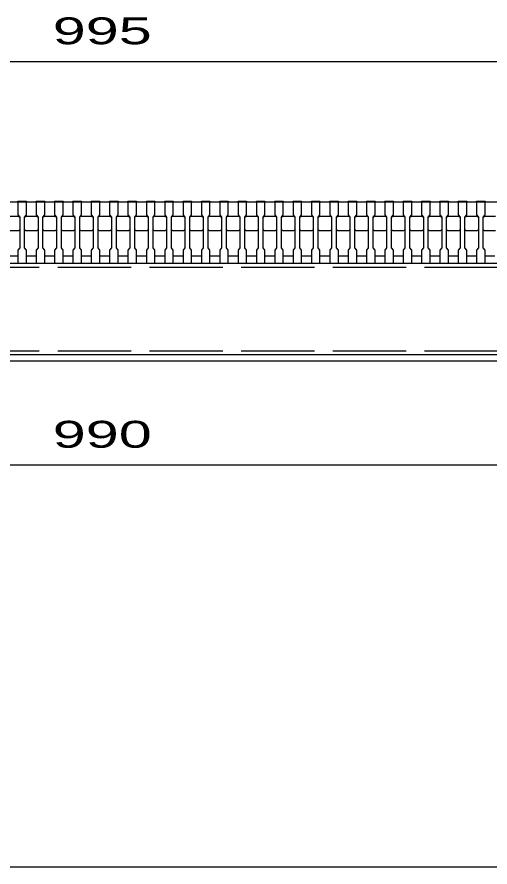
# Model space of a CAD drawing. Units: millimetres, scale not verified. Extents: x -1820 to 1731, y -1282 to 1054.
# Drawn here: x -1000 to -613, y -1146 to -451 of the extents above; entities that cross this region are included whole.
import ezdxf
from ezdxf.enums import TextEntityAlignment as Align

# ---------------------------------------------------------------- set-up
doc = ezdxf.new("R2010")
doc.units = ezdxf.units.MM
doc.header["$LTSCALE"] = 10
doc.linetypes.add('DASHED', pattern=[7.5, 6, -1.5])
for name, color, linetype, lineweight in [('0_2', 150, 'Continuous', 25), ('16', 3, 'Continuous', 25), ('22', 4, 'Continuous', 25)]:
    doc.layers.add(name, color=color, linetype=linetype, lineweight=lineweight)
doc.styles.add('ベクトル', font='')
doc.styles.get('ベクトル').set_extended_font_data('ベクトル')

msp = doc.modelspace()

# ---------------------------------------------------------------- linework, layer by layer
at = {"layer": '0_2'}
msp.add_line((1731, -1146.5), (-1729, -1146.5), dxfattribs=at)
at = {"layer": '16'}
for p, q in [((-1419, -602.5), (-424, -602.5)), ((-999, -602.5), (-999, -601.8)), ((-999, -601.8), (-992, -601.8)), ((-999, -602.5), (-999, -613)), ((-992, -602.5), (-999, -602.5)), ((-992, -601.8), (-992, -602.5)), ((-992, -613), (-992, -602.5)), ((-984, -602.5), (-984, -601.8)), ((-984, -601.8), (-977, -601.8)), ((-984, -602.5), (-984, -613)), ((-977, -602.5), (-984, -602.5)), ((-977, -601.8), (-977, -602.5)), ((-977, -613), (-977, -602.5)), ((-969, -602.5), (-969, -601.8)), ((-969, -601.8), (-962, -601.8)), ((-969, -602.5), (-969, -613)), ((-962, -602.5), (-969, -602.5)), ((-962, -601.8), (-962, -602.5)), ((-962, -613), (-962, -602.5)), ((-954, -602.5), (-954, -601.8)), ((-954, -601.8), (-947, -601.8)), ((-954, -602.5), (-954, -613)), ((-947, -602.5), (-954, -602.5)), ((-947, -601.8), (-947, -602.5)), ((-947, -613), (-947, -602.5)), ((-939, -602.5), (-939, -601.8)), ((-939, -601.8), (-932, -601.8)), ((-939, -602.5), (-939, -613)), ((-932, -602.5), (-939, -602.5)), ((-932, -601.8), (-932, -602.5)), ((-932, -613), (-932, -602.5)), ((-924, -602.5), (-924, -601.8)), ((-924, -601.8), (-917, -601.8)), ((-924, -602.5), (-924, -613)), ((-917, -602.5), (-924, -602.5)), ((-917, -601.8), (-917, -602.5)), ((-917, -613), (-917, -602.5)), ((-909, -602.5), (-909, -601.8)), ((-909, -601.8), (-902, -601.8)), ((-909, -602.5), (-909, -613)), ((-902, -602.5), (-909, -602.5)), ((-902, -601.8), (-902, -602.5)), ((-902, -613), (-902, -602.5)), ((-894, -602.5), (-894, -601.8)), ((-894, -601.8), (-887, -601.8)), ((-894, -602.5), (-894, -613)), ((-887, -602.5), (-894, -602.5)), ((-887, -601.8), (-887, -602.5)), ((-887, -613), (-887, -602.5)), ((-879, -602.5), (-879, -601.8)), ((-879, -601.8), (-872, -601.8)), ((-879, -602.5), (-879, -613)), ((-872, -602.5), (-879, -602.5)), ((-872, -601.8), (-872, -602.5)), ((-872, -613), (-872, -602.5)), ((-864, -602.5), (-864, -601.8)), ((-864, -601.8), (-857, -601.8)), ((-864, -602.5), (-864, -613)), ((-857, -602.5), (-864, -602.5)), ((-857, -601.8), (-857, -602.5)), ((-857, -613), (-857, -602.5)), ((-849, -602.5), (-849, -601.8)), ((-849, -601.8), (-842, -601.8)), ((-849, -602.5), (-849, -613)), ((-842, -602.5), (-849, -602.5)), ((-842, -601.8), (-842, -602.5)), ((-842, -613), (-842, -602.5)), ((-834, -602.5), (-834, -601.8)), ((-834, -601.8), (-827, -601.8)), ((-834, -602.5), (-834, -613)), ((-827, -602.5), (-834, -602.5)), ((-827, -601.8), (-827, -602.5)), ((-827, -613), (-827, -602.5)), ((-819, -602.5), (-819, -601.8)), ((-819, -601.8), (-812, -601.8)), ((-819, -602.5), (-819, -613)), ((-812, -602.5), (-819, -602.5)), ((-812, -601.8), (-812, -602.5)), ((-812, -613), (-812, -602.5)), ((-804, -602.5), (-804, -601.8)), ((-804, -601.8), (-797, -601.8)), ((-804, -602.5), (-804, -613)), ((-797, -602.5), (-804, -602.5)), ((-797, -601.8), (-797, -602.5)), ((-797, -613), (-797, -602.5)), ((-789, -602.5), (-789, -601.8)), ((-789, -601.8), (-782, -601.8)), ((-789, -602.5), (-789, -613)), ((-782, -602.5), (-789, -602.5)), ((-782, -601.8), (-782, -602.5)), ((-782, -613), (-782, -602.5)), ((-774, -602.5), (-774, -601.8)), ((-774, -601.8), (-767, -601.8)), ((-774, -602.5), (-774, -613)), ((-767, -602.5), (-774, -602.5)), ((-767, -601.8), (-767, -602.5)), ((-767, -613), (-767, -602.5)), ((-759, -602.5), (-759, -601.8)), ((-759, -601.8), (-752, -601.8)), ((-759, -602.5), (-759, -613)), ((-752, -602.5), (-759, -602.5)), ((-752, -601.8), (-752, -602.5)), ((-752, -613), (-752, -602.5)), ((-744, -602.5), (-744, -601.8)), ((-744, -601.8), (-737, -601.8)), ((-744, -602.5), (-744, -613)), ((-737, -602.5), (-744, -602.5)), ((-737, -601.8), (-737, -602.5)), ((-737, -613), (-737, -602.5)), ((-729, -602.5), (-729, -601.8)), ((-729, -601.8), (-722, -601.8)), ((-729, -602.5), (-729, -613)), ((-722, -602.5), (-729, -602.5)), ((-722, -601.8), (-722, -602.5)), ((-722, -613), (-722, -602.5)), ((-714, -602.5), (-714, -601.8)), ((-714, -601.8), (-707, -601.8)), ((-714, -602.5), (-714, -613)), ((-707, -602.5), (-714, -602.5)), ((-707, -601.8), (-707, -602.5)), ((-707, -613), (-707, -602.5)), ((-699, -602.5), (-699, -601.8)), ((-699, -601.8), (-692, -601.8)), ((-699, -602.5), (-699, -613)), ((-692, -602.5), (-699, -602.5)), ((-692, -601.8), (-692, -602.5)), ((-692, -613), (-692, -602.5)), ((-684, -602.5), (-684, -601.8)), ((-684, -601.8), (-677, -601.8)), ((-684, -602.5), (-684, -613)), ((-677, -602.5), (-684, -602.5)), ((-677, -601.8), (-677, -602.5)), ((-677, -613), (-677, -602.5)), ((-669, -602.5), (-669, -601.8)), ((-669, -601.8), (-662, -601.8)), ((-669, -602.5), (-669, -613)), ((-662, -602.5), (-669, -602.5)), ((-662, -601.8), (-662, -602.5)), ((-662, -613), (-662, -602.5)), ((-654, -602.5), (-654, -601.8)), ((-654, -601.8), (-647, -601.8)), ((-654, -602.5), (-654, -613)), ((-647, -602.5), (-654, -602.5)), ((-647, -601.8), (-647, -602.5)), ((-647, -613), (-647, -602.5)), ((-639, -602.5), (-639, -601.8)), ((-639, -601.8), (-632, -601.8)), ((-639, -602.5), (-639, -613)), ((-632, -602.5), (-639, -602.5)), ((-632, -601.8), (-632, -602.5)), ((-632, -613), (-632, -602.5)), ((-624, -602.5), (-624, -601.8)), ((-624, -601.8), (-617, -601.8)), ((-624, -602.5), (-624, -613)), ((-617, -602.5), (-624, -602.5)), ((-617, -601.8), (-617, -602.5)), ((-617, -613), (-617, -602.5)), ((-1007.5, -614), (-998.5, -614)), ((-999, -613), (-997.5, -615)), ((-998.5, -614), (-997.5, -615)), ((-997.5, -615), (-997.5, -640)), ((-993.5, -615), (-992, -613)), ((-993.5, -615), (-992.5, -614)), ((-993.5, -640), (-993.5, -615)), ((-992.5, -614), (-983.5, -614)), ((-984, -613), (-982.5, -615)), ((-983.5, -614), (-982.5, -615)), ((-982.5, -615), (-982.5, -640)), ((-978.5, -615), (-977, -613)), ((-978.5, -615), (-977.5, -614)), ((-978.5, -640), (-978.5, -615)), ((-977.5, -614), (-968.5, -614)), ((-969, -613), (-967.5, -615)), ((-968.5, -614), (-967.5, -615)), ((-967.5, -615), (-967.5, -640)), ((-963.5, -615), (-962, -613)), ((-963.5, -615), (-962.5, -614)), ((-963.5, -640), (-963.5, -615)), ((-962.5, -614), (-953.5, -614)), ((-954, -613), (-952.5, -615)), ((-953.5, -614), (-952.5, -615)), ((-952.5, -615), (-952.5, -640)), ((-948.5, -615), (-947, -613)), ((-948.5, -615), (-947.5, -614)), ((-948.5, -640), (-948.5, -615)), ((-947.5, -614), (-938.5, -614)), ((-939, -613), (-937.5, -615)), ((-938.5, -614), (-937.5, -615)), ((-937.5, -615), (-937.5, -640)), ((-933.5, -615), (-932, -613)), ((-933.5, -615), (-932.5, -614)), ((-933.5, -640), (-933.5, -615)), ((-932.5, -614), (-923.5, -614)), ((-924, -613), (-922.5, -615)), ((-923.5, -614), (-922.5, -615)), ((-922.5, -615), (-922.5, -640)), ((-918.5, -615), (-917, -613)), ((-918.5, -615), (-917.5, -614)), ((-918.5, -640), (-918.5, -615)), ((-917.5, -614), (-908.5, -614)), ((-909, -613), (-907.5, -615)), ((-908.5, -614), (-907.5, -615)), ((-907.5, -615), (-907.5, -640)), ((-903.5, -615), (-902, -613)), ((-903.5, -615), (-902.5, -614)), ((-903.5, -640), (-903.5, -615)), ((-902.5, -614), (-893.5, -614)), ((-894, -613), (-892.5, -615)), ((-893.5, -614), (-892.5, -615)), ((-892.5, -615), (-892.5, -640)), ((-888.5, -615), (-887, -613)), ((-888.5, -615), (-887.5, -614)), ((-888.5, -640), (-888.5, -615)), ((-887.5, -614), (-878.5, -614)), ((-879, -613), (-877.5, -615)), ((-878.5, -614), (-877.5, -615)), ((-877.5, -615), (-877.5, -640)), ((-873.5, -615), (-872, -613)), ((-873.5, -615), (-872.5, -614)), ((-873.5, -640), (-873.5, -615)), ((-872.5, -614), (-863.5, -614)), ((-864, -613), (-862.5, -615)), ((-863.5, -614), (-862.5, -615)), ((-862.5, -615), (-862.5, -640)), ((-858.5, -615), (-857, -613)), ((-858.5, -615), (-857.5, -614)), ((-858.5, -640), (-858.5, -615)), ((-857.5, -614), (-848.5, -614)), ((-849, -613), (-847.5, -615)), ((-848.5, -614), (-847.5, -615)), ((-847.5, -615), (-847.5, -640)), ((-843.5, -615), (-842, -613)), ((-843.5, -615), (-842.5, -614)), ((-843.5, -640), (-843.5, -615)), ((-842.5, -614), (-833.5, -614)), ((-834, -613), (-832.5, -615)), ((-833.5, -614), (-832.5, -615)), ((-832.5, -615), (-832.5, -640)), ((-828.5, -615), (-827, -613)), ((-828.5, -615), (-827.5, -614)), ((-828.5, -640), (-828.5, -615)), ((-827.5, -614), (-818.5, -614)), ((-819, -613), (-817.5, -615)), ((-818.5, -614), (-817.5, -615)), ((-817.5, -615), (-817.5, -640)), ((-813.5, -615), (-812, -613)), ((-813.5, -615), (-812.5, -614)), ((-813.5, -640), (-813.5, -615)), ((-812.5, -614), (-803.5, -614)), ((-804, -613), (-802.5, -615)), ((-803.5, -614), (-802.5, -615)), ((-802.5, -615), (-802.5, -640)), ((-798.5, -615), (-797, -613)), ((-798.5, -615), (-797.5, -614)), ((-798.5, -640), (-798.5, -615)), ((-797.5, -614), (-788.5, -614)), ((-789, -613), (-787.5, -615)), ((-788.5, -614), (-787.5, -615)), ((-787.5, -615), (-787.5, -640)), ((-783.5, -615), (-782, -613)), ((-783.5, -615), (-782.5, -614)), ((-783.5, -640), (-783.5, -615)), ((-782.5, -614), (-773.5, -614)), ((-774, -613), (-772.5, -615)), ((-773.5, -614), (-772.5, -615)), ((-772.5, -615), (-772.5, -640)), ((-768.5, -615), (-767, -613)), ((-768.5, -615), (-767.5, -614)), ((-768.5, -640), (-768.5, -615)), ((-767.5, -614), (-758.5, -614)), ((-759, -613), (-757.5, -615)), ((-758.5, -614), (-757.5, -615)), ((-757.5, -615), (-757.5, -640)), ((-753.5, -615), (-752, -613)), ((-753.5, -615), (-752.5, -614)), ((-753.5, -640), (-753.5, -615)), ((-752.5, -614), (-743.5, -614)), ((-744, -613), (-742.5, -615)), ((-743.5, -614), (-742.5, -615)), ((-742.5, -615), (-742.5, -640)), ((-738.5, -615), (-737, -613)), ((-738.5, -615), (-737.5, -614)), ((-738.5, -640), (-738.5, -615)), ((-737.5, -614), (-728.5, -614)), ((-729, -613), (-727.5, -615)), ((-728.5, -614), (-727.5, -615)), ((-727.5, -615), (-727.5, -640)), ((-723.5, -615), (-722, -613)), ((-723.5, -615), (-722.5, -614)), ((-723.5, -640), (-723.5, -615)), ((-722.5, -614), (-713.5, -614)), ((-714, -613), (-712.5, -615)), ((-713.5, -614), (-712.5, -615)), ((-712.5, -615), (-712.5, -640)), ((-708.5, -615), (-707, -613)), ((-708.5, -615), (-707.5, -614)), ((-708.5, -640), (-708.5, -615)), ((-707.5, -614), (-698.5, -614)), ((-699, -613), (-697.5, -615)), ((-698.5, -614), (-697.5, -615)), ((-697.5, -615), (-697.5, -640)), ((-693.5, -615), (-692, -613)), ((-693.5, -615), (-692.5, -614)), ((-693.5, -640), (-693.5, -615)), ((-692.5, -614), (-683.5, -614)), ((-684, -613), (-682.5, -615)), ((-683.5, -614), (-682.5, -615)), ((-682.5, -615), (-682.5, -640)), ((-678.5, -615), (-677, -613)), ((-678.5, -615), (-677.5, -614)), ((-678.5, -640), (-678.5, -615)), ((-677.5, -614), (-668.5, -614)), ((-669, -613), (-667.5, -615)), ((-668.5, -614), (-667.5, -615)), ((-667.5, -615), (-667.5, -640)), ((-663.5, -615), (-662, -613)), ((-663.5, -615), (-662.5, -614)), ((-663.5, -640), (-663.5, -615)), ((-662.5, -614), (-653.5, -614)), ((-654, -613), (-652.5, -615)), ((-653.5, -614), (-652.5, -615)), ((-652.5, -615), (-652.5, -640)), ((-648.5, -615), (-647, -613)), ((-648.5, -615), (-647.5, -614)), ((-648.5, -640), (-648.5, -615)), ((-647.5, -614), (-638.5, -614)), ((-639, -613), (-637.5, -615)), ((-638.5, -614), (-637.5, -615)), ((-637.5, -615), (-637.5, -640)), ((-633.5, -615), (-632, -613)), ((-633.5, -615), (-632.5, -614)), ((-633.5, -640), (-633.5, -615)), ((-632.5, -614), (-623.5, -614)), ((-624, -613), (-622.5, -615)), ((-623.5, -614), (-622.5, -615)), ((-622.5, -615), (-622.5, -640)), ((-618.5, -615), (-617, -613)), ((-618.5, -615), (-617.5, -614)), ((-618.5, -640), (-618.5, -615)), ((-617.5, -614), (-608.5, -614)), ((-997.5, -625), (-998.5, -626)), ((-992.5, -626), (-993.5, -625)), ((-982.5, -625), (-983.5, -626)), ((-977.5, -626), (-978.5, -625)), ((-967.5, -625), (-968.5, -626)), ((-962.5, -626), (-963.5, -625)), ((-952.5, -625), (-953.5, -626)), ((-947.5, -626), (-948.5, -625)), ((-937.5, -625), (-938.5, -626)), ((-932.5, -626), (-933.5, -625)), ((-922.5, -625), (-923.5, -626)), ((-917.5, -626), (-918.5, -625)), ((-907.5, -625), (-908.5, -626)), ((-902.5, -626), (-903.5, -625)), ((-892.5, -625), (-893.5, -626)), ((-887.5, -626), (-888.5, -625)), ((-877.5, -625), (-878.5, -626)), ((-872.5, -626), (-873.5, -625)), ((-862.5, -625), (-863.5, -626)), ((-857.5, -626), (-858.5, -625)), ((-847.5, -625), (-848.5, -626)), ((-842.5, -626), (-843.5, -625)), ((-832.5, -625), (-833.5, -626)), ((-827.5, -626), (-828.5, -625)), ((-817.5, -625), (-818.5, -626)), ((-812.5, -626), (-813.5, -625)), ((-802.5, -625), (-803.5, -626)), ((-797.5, -626), (-798.5, -625)), ((-787.5, -625), (-788.5, -626)), ((-782.5, -626), (-783.5, -625)), ((-772.5, -625), (-773.5, -626)), ((-767.5, -626), (-768.5, -625)), ((-757.5, -625), (-758.5, -626)), ((-752.5, -626), (-753.5, -625)), ((-742.5, -625), (-743.5, -626)), ((-737.5, -626), (-738.5, -625)), ((-727.5, -625), (-728.5, -626)), ((-722.5, -626), (-723.5, -625)), ((-712.5, -625), (-713.5, -626)), ((-707.5, -626), (-708.5, -625)), ((-697.5, -625), (-698.5, -626)), ((-692.5, -626), (-693.5, -625)), ((-682.5, -625), (-683.5, -626)), ((-677.5, -626), (-678.5, -625)), ((-667.5, -625), (-668.5, -626)), ((-662.5, -626), (-663.5, -625)), ((-652.5, -625), (-653.5, -626)), ((-647.5, -626), (-648.5, -625)), ((-637.5, -625), (-638.5, -626)), ((-632.5, -626), (-633.5, -625)), ((-622.5, -625), (-623.5, -626)), ((-617.5, -626), (-618.5, -625)), ((-998.5, -626), (-1007.5, -626)), ((-983.5, -626), (-992.5, -626)), ((-968.5, -626), (-977.5, -626)), ((-953.5, -626), (-962.5, -626)), ((-938.5, -626), (-947.5, -626)), ((-923.5, -626), (-932.5, -626)), ((-908.5, -626), (-917.5, -626)), ((-893.5, -626), (-902.5, -626)), ((-878.5, -626), (-887.5, -626)), ((-863.5, -626), (-872.5, -626)), ((-848.5, -626), (-857.5, -626)), ((-833.5, -626), (-842.5, -626)), ((-818.5, -626), (-827.5, -626)), ((-803.5, -626), (-812.5, -626)), ((-788.5, -626), (-797.5, -626)), ((-773.5, -626), (-782.5, -626)), ((-758.5, -626), (-767.5, -626)), ((-743.5, -626), (-752.5, -626)), ((-728.5, -626), (-737.5, -626)), ((-713.5, -626), (-722.5, -626)), ((-698.5, -626), (-707.5, -626)), ((-683.5, -626), (-692.5, -626)), ((-668.5, -626), (-677.5, -626)), ((-653.5, -626), (-662.5, -626)), ((-638.5, -626), (-647.5, -626)), ((-623.5, -626), (-632.5, -626)), ((-608.5, -626), (-617.5, -626)), ((-1007, -646.5), (-999, -646.5)), ((-997.5, -640), (-999, -642)), ((-999, -642), (-999, -652.5)), ((-992, -642), (-993.5, -640)), ((-992, -652.5), (-992, -642)), ((-992, -646.5), (-984, -646.5)), ((-982.5, -640), (-984, -642)), ((-984, -642), (-984, -652.5)), ((-977, -642), (-978.5, -640)), ((-977, -652.5), (-977, -642)), ((-977, -646.5), (-969, -646.5)), ((-967.5, -640), (-969, -642)), ((-969, -642), (-969, -652.5)), ((-962, -642), (-963.5, -640)), ((-962, -652.5), (-962, -642)), ((-962, -646.5), (-954, -646.5)), ((-952.5, -640), (-954, -642)), ((-954, -642), (-954, -652.5)), ((-947, -642), (-948.5, -640)), ((-947, -652.5), (-947, -642)), ((-947, -646.5), (-939, -646.5)), ((-937.5, -640), (-939, -642)), ((-939, -642), (-939, -652.5)), ((-932, -642), (-933.5, -640)), ((-932, -652.5), (-932, -642)), ((-932, -646.5), (-924, -646.5)), ((-922.5, -640), (-924, -642)), ((-924, -642), (-924, -652.5)), ((-917, -642), (-918.5, -640)), ((-917, -652.5), (-917, -642)), ((-917, -646.5), (-909, -646.5)), ((-907.5, -640), (-909, -642)), ((-909, -642), (-909, -652.5)), ((-902, -642), (-903.5, -640)), ((-902, -652.5), (-902, -642)), ((-902, -646.5), (-894, -646.5)), ((-892.5, -640), (-894, -642)), ((-894, -642), (-894, -652.5)), ((-887, -642), (-888.5, -640)), ((-887, -652.5), (-887, -642)), ((-887, -646.5), (-879, -646.5)), ((-877.5, -640), (-879, -642)), ((-879, -642), (-879, -652.5)), ((-872, -642), (-873.5, -640)), ((-872, -652.5), (-872, -642)), ((-872, -646.5), (-864, -646.5)), ((-862.5, -640), (-864, -642)), ((-864, -642), (-864, -652.5)), ((-857, -642), (-858.5, -640)), ((-857, -652.5), (-857, -642)), ((-857, -646.5), (-849, -646.5)), ((-847.5, -640), (-849, -642)), ((-849, -642), (-849, -652.5)), ((-842, -642), (-843.5, -640)), ((-842, -652.5), (-842, -642)), ((-842, -646.5), (-834, -646.5)), ((-832.5, -640), (-834, -642)), ((-834, -642), (-834, -652.5)), ((-827, -642), (-828.5, -640)), ((-827, -652.5), (-827, -642)), ((-827, -646.5), (-819, -646.5)), ((-817.5, -640), (-819, -642)), ((-819, -642), (-819, -652.5)), ((-812, -642), (-813.5, -640)), ((-812, -652.5), (-812, -642)), ((-812, -646.5), (-804, -646.5)), ((-802.5, -640), (-804, -642)), ((-804, -642), (-804, -652.5)), ((-797, -642), (-798.5, -640)), ((-797, -652.5), (-797, -642)), ((-797, -646.5), (-789, -646.5)), ((-787.5, -640), (-789, -642)), ((-789, -642), (-789, -652.5)), ((-782, -642), (-783.5, -640)), ((-782, -652.5), (-782, -642)), ((-782, -646.5), (-774, -646.5)), ((-772.5, -640), (-774, -642)), ((-774, -642), (-774, -652.5)), ((-767, -642), (-768.5, -640)), ((-767, -652.5), (-767, -642)), ((-767, -646.5), (-759, -646.5)), ((-757.5, -640), (-759, -642)), ((-759, -642), (-759, -652.5)), ((-752, -642), (-753.5, -640)), ((-752, -652.5), (-752, -642)), ((-752, -646.5), (-744, -646.5)), ((-742.5, -640), (-744, -642)), ((-744, -642), (-744, -652.5)), ((-737, -642), (-738.5, -640)), ((-737, -652.5), (-737, -642)), ((-737, -646.5), (-729, -646.5)), ((-727.5, -640), (-729, -642)), ((-729, -642), (-729, -652.5)), ((-722, -642), (-723.5, -640)), ((-722, -652.5), (-722, -642)), ((-722, -646.5), (-714, -646.5)), ((-712.5, -640), (-714, -642)), ((-714, -642), (-714, -652.5)), ((-707, -642), (-708.5, -640)), ((-707, -652.5), (-707, -642)), ((-707, -646.5), (-699, -646.5)), ((-697.5, -640), (-699, -642)), ((-699, -642), (-699, -652.5)), ((-692, -642), (-693.5, -640)), ((-692, -652.5), (-692, -642)), ((-692, -646.5), (-684, -646.5)), ((-682.5, -640), (-684, -642)), ((-684, -642), (-684, -652.5)), ((-677, -642), (-678.5, -640)), ((-677, -652.5), (-677, -642)), ((-677, -646.5), (-669, -646.5)), ((-667.5, -640), (-669, -642)), ((-669, -642), (-669, -652.5)), ((-662, -642), (-663.5, -640)), ((-662, -652.5), (-662, -642)), ((-662, -646.5), (-654, -646.5)), ((-652.5, -640), (-654, -642)), ((-654, -642), (-654, -652.5)), ((-647, -642), (-648.5, -640)), ((-647, -652.5), (-647, -642)), ((-647, -646.5), (-639, -646.5)), ((-637.5, -640), (-639, -642)), ((-639, -642), (-639, -652.5)), ((-632, -642), (-633.5, -640)), ((-632, -652.5), (-632, -642)), ((-632, -646.5), (-624, -646.5)), ((-622.5, -640), (-624, -642)), ((-624, -642), (-624, -652.5)), ((-617, -642), (-618.5, -640)), ((-617, -652.5), (-617, -642)), ((-617, -646.5), (-609, -646.5)), ((-1416.5, -652.5), (-426.5, -652.5)), ((-999, -652.5), (-992, -652.5)), ((-984, -652.5), (-977, -652.5)), ((-969, -652.5), (-962, -652.5)), ((-954, -652.5), (-947, -652.5)), ((-939, -652.5), (-932, -652.5)), ((-924, -652.5), (-917, -652.5)), ((-909, -652.5), (-902, -652.5)), ((-894, -652.5), (-887, -652.5)), ((-879, -652.5), (-872, -652.5)), ((-864, -652.5), (-857, -652.5)), ((-849, -652.5), (-842, -652.5)), ((-834, -652.5), (-827, -652.5)), ((-819, -652.5), (-812, -652.5)), ((-804, -652.5), (-797, -652.5)), ((-789, -652.5), (-782, -652.5)), ((-774, -652.5), (-767, -652.5)), ((-759, -652.5), (-752, -652.5)), ((-744, -652.5), (-737, -652.5)), ((-729, -652.5), (-722, -652.5)), ((-714, -652.5), (-707, -652.5)), ((-699, -652.5), (-692, -652.5)), ((-684, -652.5), (-677, -652.5)), ((-669, -652.5), (-662, -652.5)), ((-654, -652.5), (-647, -652.5)), ((-639, -652.5), (-632, -652.5)), ((-624, -652.5), (-617, -652.5)), ((-426.5, -727.5), (-1416.5, -727.5)), ((-426.5, -727.5), (-1416.5, -727.5)), ((-1416.5, -732.5), (-426.5, -732.5))]:
    msp.add_line(p, q, dxfattribs=at)
at = {"layer": '16', "linetype": 'DASHED'}
for p, q in [((-1416.5, -655.7), (-426.5, -655.7)), ((-1416.5, -724.3), (-426.5, -724.3))]:
    msp.add_line(p, q, dxfattribs=at)
at = {"layer": '22'}
for p, q in [((-1419, -487.5), (-424, -487.5)), ((-1416.5, -817.5), (-426.5, -817.5))]:
    msp.add_line(p, q, dxfattribs=at)

# ---------------------------------------------------------------- texts
at = {"layer": '22', "color": 2, "style": 'ベクトル', "width": 1.65}
for s, p in [(' 995 ', (-984, -462.5)), (' 990 ', (-984, -792.5))]:
    msp.add_text(s, height=21.99, dxfattribs=at).set_placement(p, align=Align.MIDDLE_LEFT)

doc.saveas('drawing.dxf')
